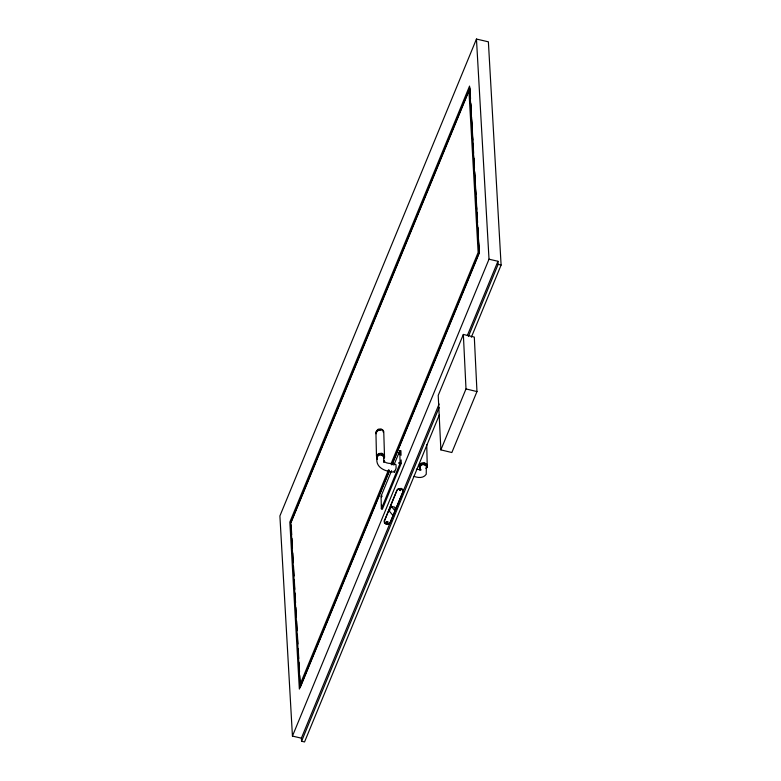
<?xml version="1.0" encoding="UTF-8"?>
<svg xmlns="http://www.w3.org/2000/svg" width="781" height="781" viewBox="0 0 781 781"><rect width="100%" height="100%" fill="white"/><g stroke="black" fill="none" stroke-linecap="round" stroke-linejoin="round"><path stroke-width="1.17" d="M387.757 521.845L387.493 522.489L386.283 522.469M387.806 522.157L386.663 522.997L386.097 522.128L387.21 521.649L387.776 522.167L387.561 521.532L386.107 521.815M399.442 489.736L400.468 490.614L400.946 489.443L399.442 489.736L400.448 490.263M471.353 337.216L501.099 265.062L488.379 41.823L476.459 39.05L279.901 515.938L292.445 736.083L301.378 738.162L301.564 741.257L304.541 741.95L439.293 415.004M290.766 522.665L469.908 87.853M291.01 522.587L469.752 88.946L479.085 252.819L391.769 464.851M300.002 684.683L388.606 469.703M390.93 464.07L478.148 252.468L468.912 90.45M389.485 470.201L299.357 689.057L289.839 522.098L469.557 86.076L479.075 253.034M300.656 686.431L389.289 471.382M392.082 464.627L479.319 252.966M391.574 470.699L381.069 496.199L381.353 508.782L382.309 509.31L401.229 463.406L401.151 459.941M393.858 465.164L399.794 450.754L400.936 450.696L401.043 455.313M381.509 495.642L381.636 496.882L381.606 495.554M399.208 453.859L399.286 452.668L399.316 453.986M381.733 505.307C382.27 506.889 381.431 505.239 381.645 506.059M399.345 462.577L399.364 463.689L399.247 462.557M399.442 462.498L399.54 463.66M399.364 463.689L399.403 462.42M381.353 508.782L400.087 463.338L399.794 450.754M292.445 736.083L489.013 259.194L476.459 39.05M402.791 489.804L400.975 488.613L398.583 488.818L397.021 490.302L384.291 521.191L397.002 489.99L398.564 488.515M391.301 506.371L395.088 510.911L394.874 507.201L391.301 506.371L389.348 511.125L393.126 515.665M463.348 334.434L438.219 395.391L440.875 449.876L451.848 452.531L476.966 391.574L474.311 337.089L463.348 334.434L466.003 388.928L440.875 449.876M386.488 521.854L386.419 522.313C388.694 522.635 385.511 521.532 387.22 521.981M400.575 489.58C400.79 491.073 398.661 489.179 400.79 489.677L400.448 489.599M386.751 522.138L386.907 522.733L386.761 521.669M386.946 521.659L386.654 522.674M399.999 490.273L400.116 489.999M400.184 489.541L399.755 489.667M384.447 522.762L386.263 523.944L388.655 523.739L390.227 522.264L402.976 491.688L402.781 489.492L400.956 488.31M301.378 738.162L439.107 404.021M467.37 335.459L497.946 261.274L489.013 259.194M301.564 741.257L439.107 407.545M468.375 336.523L498.122 264.368L497.946 261.274M399.023 452.882L398.876 453.585M381.411 495.613L381.528 496.745L381.567 495.476M381.636 505.287L381.489 505.99M377.399 459.121L377.194 457.022C374.548 467.653 385.843 471.988 394.551 472.036L396.094 468.268L396.016 464.675C392.706 462.469 385.433 464.822 383.754 460.37L383.949 462.401L383.656 456.416L381.626 455.108M376.462 430.927L378.277 429.199L381.069 428.935L383.188 430.302L383.393 432.489M376.462 455.587L375.925 432.069L378.043 430.058L381.284 429.755L383.744 431.346L384.535 457.402L384.291 454.854L381.821 453.273L378.58 453.576L376.462 455.587L376.706 458.135M376.491 432.196L377.701 431.044M377.057 456.983L378.883 455.255L381.665 455.001L383.783 456.358L383.998 458.545M419.778 466.55L421.603 464.812L424.386 464.558L426.504 465.915L426.719 468.102M421.662 464.91L419.914 466.579L420.002 470.455M425.84 468.297L427.256 466.96L426.738 444.623M399.696 489.121L400.536 488.955M421.223 469.869L416.351 469.205M378.316 430.468L380.171 430.302M400.087 463.338L401.229 463.406M414.018 476.361C418.186 477.904 423.38 478.431 426.221 474.301L426.377 465.974L424.347 464.666M498.122 264.368L501.099 265.062M387.454 522.333L386.907 522.733M466.003 388.928L476.966 391.574M399.979 489.98L399.384 489.482M398.974 453.81L398.935 453.068M394.18 471.011L394.551 472.036M427.256 466.96L427.012 464.422L424.542 462.83L421.301 463.133L419.182 465.144L419.426 467.692M426.69 466.833L426.475 464.646L424.356 463.289L421.574 463.543L419.748 465.271L419.993 468.727M383.969 457.275L383.754 455.089L381.636 453.732L378.853 453.986L377.028 455.714L377.272 459.169M375.925 432.069L376.081 433.767M384.272 520.878L384.467 523.075L386.283 524.256L388.674 524.051L390.227 522.264M469.977 89.073L470.533 98.777M470.806 103.639L471.363 113.352M471.568 116.994L472.124 126.707M472.329 130.349L472.886 140.053M473.091 143.704L473.647 153.408M473.921 158.27L474.477 167.983M474.682 171.625L475.238 181.338M475.444 184.98L476 194.684M476.205 198.335L476.83 209.259M477.035 212.901L477.591 222.614M477.865 227.466L478.353 235.969M478.558 239.611L479.114 249.315M291.157 525.017L291.704 534.731M291.918 538.373L292.465 548.086M292.748 552.938L293.295 562.652M293.51 566.293L294.056 575.997M294.271 579.639L294.818 589.352M295.023 592.994L295.579 602.707M295.862 607.559L296.409 617.273M296.614 620.915L297.17 630.628M297.376 634.27L297.932 643.974M298.205 648.835L298.762 658.539M298.967 662.181L299.523 671.894M299.728 675.536L300.285 685.249M290.786 522.45L300.197 687.553"/></g></svg>
